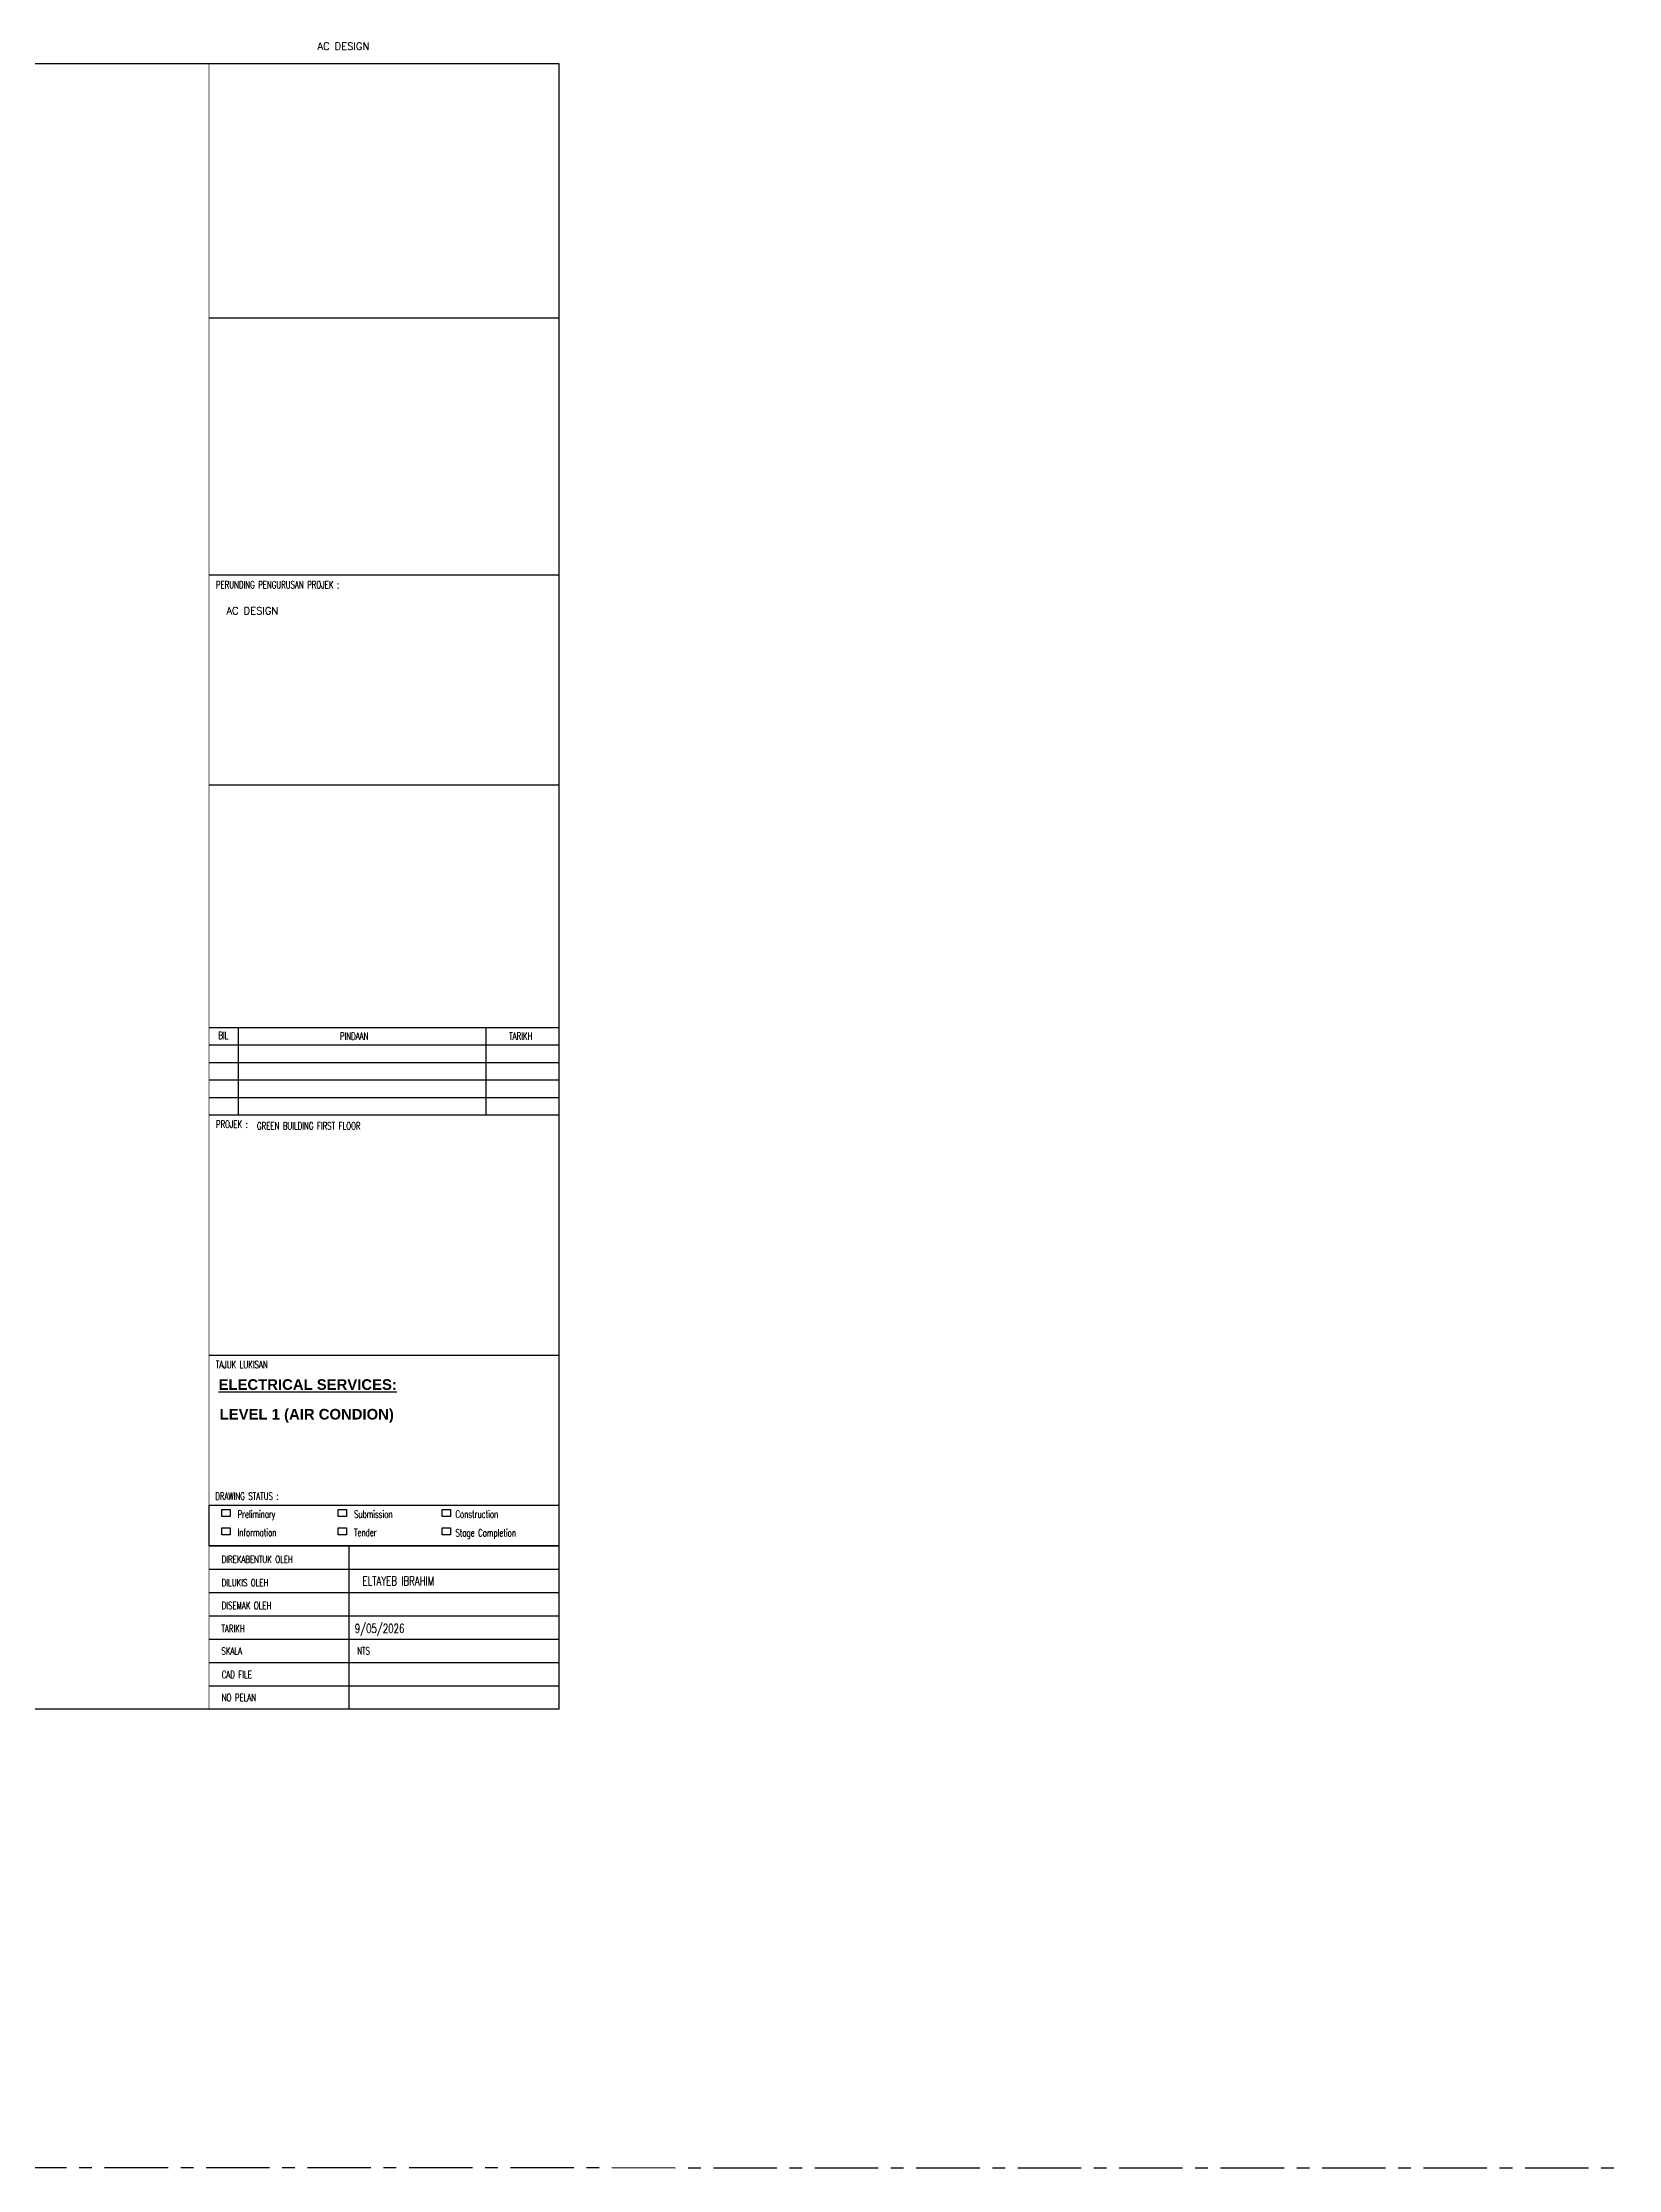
# Model space of a CAD drawing. Header units: inches. Extents: x -85907952 to 802144, y 988801 to 3125513.
# Drawn here: x 460326 to 522459, y 988801 to 1072627 of the extents above; entities that cross this region are included whole.
import ezdxf

# ---------------------------------------------------------------- set-up
doc = ezdxf.new("R2010")
doc.units = ezdxf.units.IN
doc.header["$MEASUREMENT"] = 0
doc.linetypes.add('CENTER', pattern=[2, 1.25, -0.25, 0.25, -0.25])
for name, color, linetype in [('9', 7, 'Continuous'), ('dmension', 4, 'Continuous'), ('dxt_text', 4, 'Continuous'), ('t.block', 4, 'Continuous'), ('TB', 8, 'Continuous'), ('TEL', 3, 'Continuous'), ('TEXT', 2, 'Continuous')]:
    doc.layers.add(name, color=color, linetype=linetype)
doc.styles.add('ARIAL', font='romans.shx', dxfattribs={"height": 2})
doc.styles.add('SANSSERIFBOLD', font='SASB____.PFB', dxfattribs={"height": 1200})
doc.styles.add('TEXT25', font='SIMPLEX.shx', dxfattribs={"width": 0.7, "height": 62.5})

msp = doc.modelspace()

# ---------------------------------------------------------------- linework, layer by layer
at = {"layer": '9', "color": 7}
msp.add_line((468037, 1033813), (468037, 1030364), dxfattribs=at)
at = {"layer": 'dmension', "ltscale": 100, "const_width": 23}
msp.add_lwpolyline([(466894, 1071801), (466894, 1006939), (480683, 1006939), (480683, 1071801), (466894, 1071801)], dxfattribs=at)
at = {"layer": 'dxt_text'}
for points in [[(467391, 1014537), (467391, 1014808), (467720, 1014808), (467720, 1014537)], [(471986, 1014808), (472315, 1014808), (472315, 1014537), (471986, 1014537)], [(471986, 1014537), (471986, 1014808), (472315, 1014808), (472315, 1014537)], [(476088, 1014537), (476088, 1014808), (476417, 1014808), (476417, 1014537)], [(467391, 1014089), (467720, 1014089), (467720, 1013817), (467391, 1013817)], [(467391, 1013817), (467391, 1014089), (467720, 1014089), (467720, 1013817)], [(471986, 1013817), (471986, 1014089), (472315, 1014089), (472315, 1013817)], [(476088, 1013817), (476088, 1014089), (476417, 1014089), (476417, 1013817)]]:
    msp.add_lwpolyline(points, close=True, dxfattribs=at)
at = {"layer": 't.block', "color": 7, "linetype": 'Continuous'}
for p, q in [((480683, 1071801), (480683, 1006939)), ((466894, 1033813), (480683, 1033813)), ((477808, 1033813), (477808, 1030364)), ((466894, 1033123), (480683, 1033123)), ((466894, 1032433), (480683, 1032433)), ((466894, 1031744), (480683, 1031744)), ((466894, 1031054), (480683, 1031054)), ((466894, 1030364), (480683, 1030364)), ((466894, 1020891), (480683, 1020891)), ((466894, 1013376), (480683, 1013376)), ((472401, 1013376), (472401, 1006939)), ((466894, 1012456), (480683, 1012456)), ((466894, 1011537), (480683, 1011537)), ((466894, 1010617), (480683, 1010617)), ((466894, 1009697), (480683, 1009697)), ((466894, 1008778), (480683, 1008778)), ((466894, 1007858), (480683, 1007858))]:
    msp.add_line(p, q, dxfattribs=at)
at = {"layer": 't.block', "color": 7}
for p, q in [((480690, 1061763), (466895, 1061763)), ((480690, 1051629), (466895, 1051629)), ((480690, 1043357), (466895, 1043357))]:
    msp.add_line(p, q, dxfattribs=at)
at = {"layer": 't.block', "color": 7, "ltscale": 0.5}
msp.add_lwpolyline([(480683, 1006939), (385828, 1006939), (385828, 1071801), (480683, 1071801)], close=True, dxfattribs=at)
at = {"layer": 't.block', "color": 7, "linetype": 'Continuous'}
msp.add_lwpolyline([(466891, 1014984), (480683, 1014984), (480683, 1013376), (466891, 1013376)], close=True, dxfattribs=at)
at = {"layer": 'TEL', "color": 8, "linetype": 'CENTER', "ltscale": 2000}
msp.add_line((242775, 988925), (802144, 988801), dxfattribs=at)

# ---------------------------------------------------------------- texts
at = {"layer": 'dxt_text', "style": 'TEXT25', "width": 0.7}
for s, height, p in [('PERUNDING PENGURUSAN PROJEK :', 287.51, (467163, 1051115)), ('BIL', 287.5, (467262, 1033350)), ('PINDAAN', 287.5, (472053, 1033325)), ('TARIKH', 287.5, (478724, 1033325)), ('PROJEK :', 287.5, (467161, 1029850)), ('GREEN BUILDING FIRST FLOOR', 287.51, (468782, 1029784)), ('TAJUK LUKISAN', 287.51, (467161, 1020377)), ('DIREKABENTUK OLEH', 287.51, (467392, 1012703)), ('DILUKIS OLEH', 287.51, (467392, 1011784)), ('ELTAYEB IBRAHIM', 353.92, (472942, 1011820)), ('DISEMAK OLEH', 287.51, (467392, 1010883)), ('TARIKH ', 287.5, (467380, 1009975)), ('9/05/2026', 353.9, (472639, 1009946)), ('SKALA ', 287.5, (467380, 1009091)), ('NTS', 287.5, (472732, 1009101)), ('CAD FILE ', 287.5, (467392, 1008161)), ('NO PELAN', 287.5, (467392, 1007256))]:
    msp.add_text(s, height=height, dxfattribs=at).set_placement(p)
at = {"layer": 'dxt_text', "attachment_point": 1, "style": 'TEXT25'}
for s, insert, char_height in [('DRAWING STATUS :', (467138, 1015483), 287.51), ('Preliminary', (468014, 1014771), 287.51), ('Submission', (472609, 1014771), 287.5), ('Construction', (476604, 1014771), 287.51), ('Information', (468014, 1014052), 287.51), ('Tender', (472609, 1014052), 287.5), ('Stage Completion', (476604, 1014039), 287.51)]:
    msp.add_mtext(s, dxfattribs=dict(at, insert=insert, char_height=char_height))
at = {"layer": 'TB', "color": 4, "linetype": 'Continuous', "char_height": 287.5, "width": 5132.08, "attachment_point": 1, "style": 'ARIAL'}
for insert in [(471165, 1072627), (467576, 1050378)]:
    msp.add_mtext('AC DESIGN ', dxfattribs=dict(at, insert=insert))
at = {"layer": 'TEXT', "linetype": 'ByBlock', "style": 'SANSSERIFBOLD'}
for s, p in [('%%UELECTRICAL SERVICES:', (467266, 1019526)), ('LEVEL 1 (AIR CONDION)', (467310, 1018356))]:
    msp.add_text(s, height=419.4, dxfattribs=at).set_placement(p)

doc.saveas('drawing.dxf')
